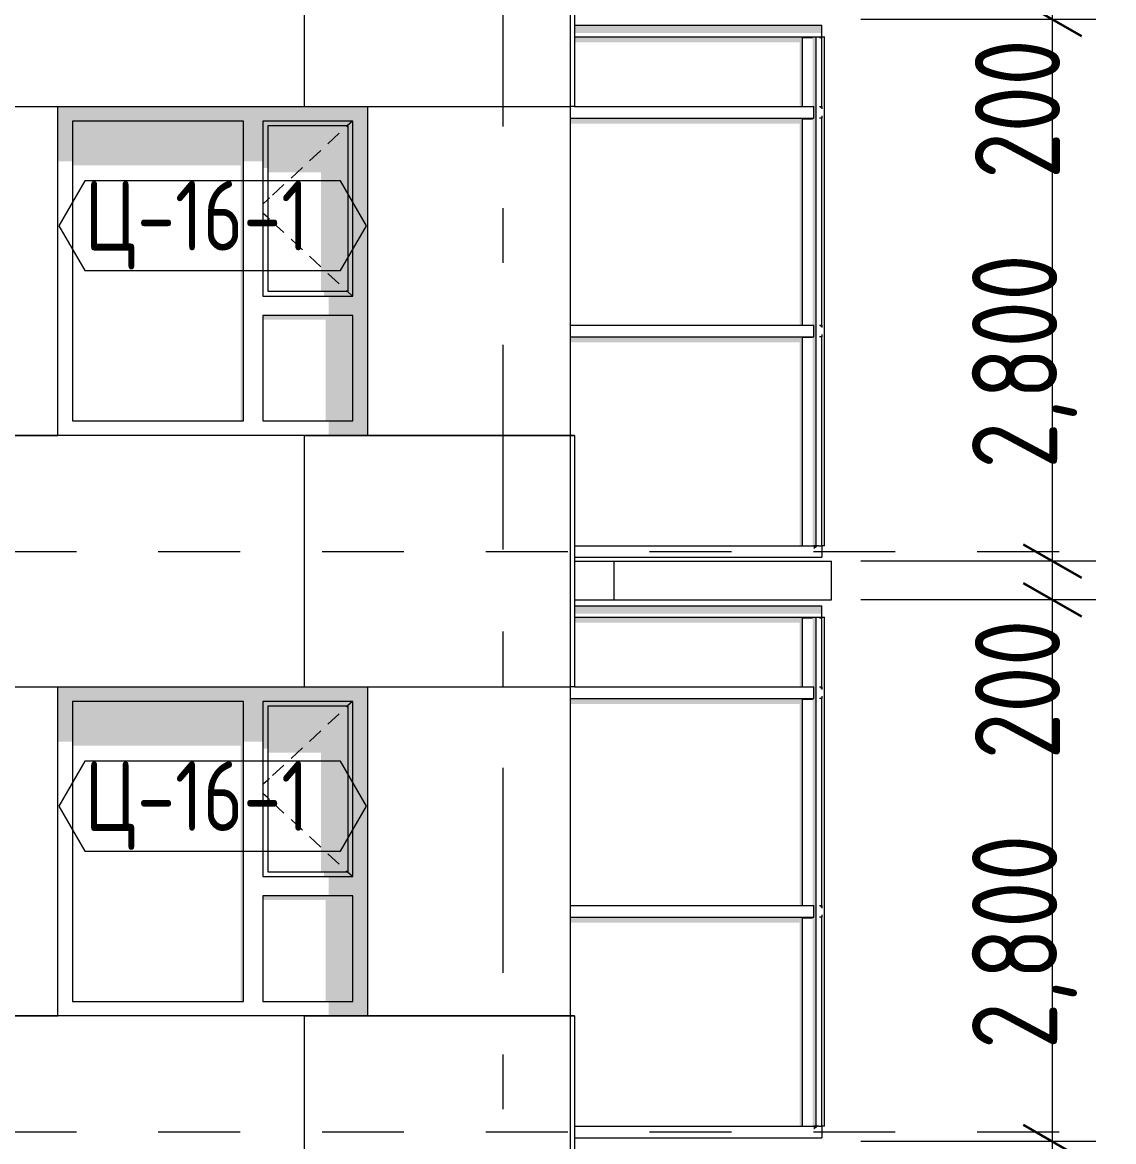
# Model space of a CAD drawing. Header units: millimetres. Extents: x 18162 to 7085488, y 72188 to 247925.
# Drawn here: x 4837456 to 4843097, y 91787 to 97572 of the extents above; entities that cross this region are included whole.
import ezdxf
from ezdxf.enums import TextEntityAlignment as Align

# ---------------------------------------------------------------- set-up
doc = ezdxf.new("R2010")
doc.units = ezdxf.units.MM
doc.header["$MEASUREMENT"] = 0
doc.linetypes.add('Dashed', pattern=[423.333333, 211.666667, -211.666667])
doc.linetypes.add('Double Dashed', pattern=[1093.611073, 529.166651, -211.666656, 141.111112, -211.666656])
for name, color, linetype in [('Archicad Windows', 7, 'Continuous'), ('Finish - Wall', 7, 'Continuous'), ('Structural - Bearing', 7, 'Continuous'), ('Structural - Grid', 7, 'Continuous')]:
    doc.layers.add(name, color=color, linetype=linetype)
doc.styles.add('GENERATED_STYLE_3', font='', dxfattribs={"width": 0.8})
doc.styles.get('GENERATED_STYLE_3').set_extended_font_data('ISOCPEUR MON')
doc.dimstyles.new('GENERATED_STYLE__15', dxfattribs={"dimtxt": 440.00001, "dimasz": 228, "dimexe": 0.18, "dimexo": 150, "dimgap": 0, "dimtad": 1, "dimdec": 0, "dimzin": 0, "dimdsep": 46, "dimtxsty": 'GENERATED_STYLE_3', "dimblk": 'ARROWHEAD_2', "dimblk1": 'ARROWHEAD_2', "dimblk2": 'ARROWHEAD_2', "dimcen": 0.09, "dimclrd": 13, "dimclre": 13, "dimclrt": 13, "dimadec": 0, "dimazin": 0, "dimtfac": 1, "dimtdec": 4, "dimtmove": 0, "dimatfit": 3, "dimfxl": 1, "dimtolj": 1, "dimtzin": 0, "dimarcsym": 0})

# ---------------------------------------------------------------- blocks, each defined once
blk = doc.blocks.new('*X1776', base_point=(4860813, 82836.7))
at = {"layer": 'Structural - Bearing', "color": 8, "linetype": 'Continuous', "lineweight": 13}
for p, q in [((4838913, 94736.7), (4838913, 94136.7)), ((4837313, 94136.7), (4837639.5, 94136.7)), ((4839239.5, 94136.7), (4840013, 94136.7)), ((4840013, 94136.7), (4840289.5, 94136.7)), ((4837313, 92436.7), (4837639.5, 92436.7)), ((4837639.5, 92436.7), (4837313, 92436.7)), ((4838913, 92436.7), (4840013, 92436.7)), ((4838913, 92436.7), (4838913, 91836.7)), ((4840013, 92436.7), (4839239.5, 92436.7)), ((4840289.5, 92436.7), (4840013, 92436.7)), ((4840013, 92436.7), (4840289.5, 92436.7)), ((4838913, 91836.7), (4838913, 91736.7))]:
    blk.add_line(p, q, dxfattribs=at)
blk = doc.blocks.new('*X1787', base_point=(4860813, 82836.7))
at = {"layer": 'Structural - Bearing', "color": 8, "linetype": 'Continuous', "lineweight": 13}
for p, q in [((4838913, 97736.7), (4838913, 97136.7)), ((4837313, 97136.7), (4837639.5, 97136.7)), ((4839239.5, 97136.7), (4840013, 97136.7)), ((4840013, 97136.7), (4840289.5, 97136.7)), ((4837313, 95436.7), (4837639.5, 95436.7)), ((4837639.5, 95436.7), (4837313, 95436.7)), ((4838913, 95436.7), (4840013, 95436.7)), ((4838913, 95436.7), (4838913, 94836.7)), ((4840013, 95436.7), (4839239.5, 95436.7)), ((4840289.5, 95436.7), (4840013, 95436.7)), ((4840013, 95436.7), (4840289.5, 95436.7)), ((4838913, 94836.7), (4838913, 94736.7))]:
    blk.add_line(p, q, dxfattribs=at)
blk = doc.blocks.new('*X1789', base_point=(4860813, 82836.7))
at = {"layer": 'Structural - Bearing', "color": 7, "linetype": 'Continuous', "lineweight": 9}
blk.add_line((4840513, 94786.7), (4840513, 94586.7), dxfattribs=at)
blk = doc.blocks.new('*X1852', base_point=(4860813, 82836.7))
at = {"layer": 'Structural - Bearing', "color": 7, "linetype": 'Continuous', "lineweight": 9}
for p, q in [((4840309.5, 92436.7), (4840289.5, 92436.7)), ((4840289.5, 92436.7), (4840309.5, 92436.7))]:
    blk.add_line(p, q, dxfattribs=at)
blk = doc.blocks.new('*X1854', base_point=(4860813, 82836.7))
at = {"layer": 'Structural - Bearing', "color": 7, "linetype": 'Continuous', "lineweight": 9}
for p, q in [((4840309.5, 95436.7), (4840289.5, 95436.7)), ((4840289.5, 95436.7), (4840309.5, 95436.7))]:
    blk.add_line(p, q, dxfattribs=at)
blk = doc.blocks.new('*D2059', base_point=(4860813, 82836.7))
at = {"color": 13, "linetype": 'Continuous', "lineweight": 13}
for p, q in [((4842780.2, 91786.7), (4842780.2, 94586.7)), ((4843005.2, 91786.7), (4841789.5, 91786.7)), ((4842780.2, 91586.7), (4842780.2, 91786.7))]:
    blk.add_line(p, q, dxfattribs=at)
at = {"color": 12, "linetype": 'Continuous', "lineweight": 35}
for p, q in [((4842630.2, 91873.3), (4842930.2, 91700.1)), ((4842630.2, 91673.3), (4842930.2, 91500.1))]:
    blk.add_line(p, q, dxfattribs=at)
blk = doc.blocks.new('ARROWHEAD_2')
at = {"color": 0, "linetype": 'Continuous', "lineweight": 0}
for p, q in [((-0.378, -0.655), (0.378, 0.655)), ((0, 0), (-1, 0))]:
    blk.add_line(p, q, dxfattribs=at)
blk = doc.blocks.new('*D2060', base_point=(4860813, 82836.7))
at = {"color": 12, "linetype": 'Continuous', "lineweight": 35}
for p, q in [((4842630.2, 94673.3), (4842930.2, 94500.1)), ((4842630.2, 91873.3), (4842930.2, 91700.1))]:
    blk.add_line(p, q, dxfattribs=at)
at = {"color": 13, "linetype": 'Continuous', "lineweight": 13}
blk.add_line((4842780.2, 91786.7), (4842780.2, 94586.7), dxfattribs=at)
at = {"color": 13, "lineweight": 13, "char_height": 440, "attachment_point": 7, "rotation": 90, "style": 'GENERATED_STYLE_3'}
for s, insert in [('\\A1;{\\pql;\\fISOCPEUR MON|b0|i0|c0|p0;\\W0.800000;200}', (4842819.9, 93762.3)), ('\\A1;{\\pql;\\fISOCPEUR MON|b0|i0|c0|p0;\\W0.800000;2,800}', (4842907.8, 92264.5))]:
    blk.add_mtext(s, dxfattribs=dict(at, insert=insert))
blk = doc.blocks.new('*D2061', base_point=(4860813, 82836.7))
at = {"color": 12, "linetype": 'Continuous', "lineweight": 35}
for p, q in [((4842630.2, 94873.3), (4842930.2, 94700.1)), ((4842630.2, 94673.3), (4842930.2, 94500.1))]:
    blk.add_line(p, q, dxfattribs=at)
at = {"color": 13, "linetype": 'Continuous', "lineweight": 13}
for p, q in [((4842780.2, 94586.7), (4842780.2, 94786.7)), ((4843005.2, 94586.7), (4841789.5, 94586.7)), ((4842780.2, 91786.7), (4842780.2, 94586.7))]:
    blk.add_line(p, q, dxfattribs=at)
blk = doc.blocks.new('*D2062', base_point=(4860813, 82836.7))
at = {"color": 12, "linetype": 'Continuous', "lineweight": 35}
for p, q in [((4842630.2, 97673.3), (4842930.2, 97500.1)), ((4842630.2, 94873.3), (4842930.2, 94700.1))]:
    blk.add_line(p, q, dxfattribs=at)
at = {"color": 13, "linetype": 'Continuous', "lineweight": 13}
for p, q in [((4842780.2, 94786.7), (4842780.2, 97586.7)), ((4843005.2, 94786.7), (4841789.5, 94786.7)), ((4842780.2, 94586.7), (4842780.2, 94786.7))]:
    blk.add_line(p, q, dxfattribs=at)
at = {"color": 13, "lineweight": 13, "char_height": 440, "attachment_point": 7, "rotation": 90, "style": 'GENERATED_STYLE_3'}
for s, insert in [('\\A1;{\\pql;\\fISOCPEUR MON|b0|i0|c0|p0;\\W0.800000;200}', (4842819.9, 96762.3)), ('\\A1;{\\pql;\\fISOCPEUR MON|b0|i0|c0|p0;\\W0.800000;2,800}', (4842907.8, 95264.5))]:
    blk.add_mtext(s, dxfattribs=dict(at, insert=insert))
blk = doc.blocks.new('*D2063', base_point=(4860813, 82836.7))
at = {"color": 12, "linetype": 'Continuous', "lineweight": 35}
for p, q in [((4842630.2, 97873.3), (4842930.2, 97700.1)), ((4842630.2, 97673.3), (4842930.2, 97500.1))]:
    blk.add_line(p, q, dxfattribs=at)
at = {"color": 13, "linetype": 'Continuous', "lineweight": 13}
for p, q in [((4842780.2, 97586.7), (4842780.2, 97786.7)), ((4843005.2, 97586.7), (4841789.5, 97586.7)), ((4842780.2, 94786.7), (4842780.2, 97586.7))]:
    blk.add_line(p, q, dxfattribs=at)
blk = doc.blocks.new('*D2088', base_point=(4860813, 82836.7))
at = {"color": 12, "linetype": 'Continuous', "lineweight": 35}
for p, q in [((4843530.5, 121673.3), (4843830.5, 121500.1)), ((4843530.5, 88873.3), (4843830.5, 88700.1))]:
    blk.add_line(p, q, dxfattribs=at)
at = {"color": 13, "linetype": 'Continuous', "lineweight": 13}
for p, q in [((4843905.5, 121586.7), (4840559.9, 121586.7)), ((4843680.5, 88786.7), (4843680.5, 121586.7)), ((4843905.5, 88786.7), (4840640.2, 88786.7)), ((4843680.5, 88586.7), (4843680.5, 88786.7))]:
    blk.add_line(p, q, dxfattribs=at)
at = {"color": 13, "lineweight": 13, "char_height": 440, "attachment_point": 7, "rotation": 90, "style": 'GENERATED_STYLE_3'}
for s, insert in [('\\A1;{\\pql;\\fISOCPEUR MON|b0|i0|c0|p0;\\W0.800000;200}', (4843720.2, 120762.3)), ('\\A1;{\\pql;\\fISOCPEUR MON|b0|i0|c0|p0;\\W0.800000;32,800}', (4843808, 104141.6))]:
    blk.add_mtext(s, dxfattribs=dict(at, insert=insert))
blk = doc.blocks.new('*D2093', base_point=(4860813, 82836.7))
at = {"color": 13, "linetype": 'Continuous', "lineweight": 13}
for p, q in [((4844580.9, 82736.7), (4844580.9, 133286.7)), ((4844805.9, 82736.7), (4840439.5, 82736.7)), ((4844580.9, 82536.7), (4844580.9, 82736.7)), ((4844805.9, 82536.7), (4844355.9, 82536.7)), ((4844580.9, 82390), (4844580.9, 82536.7))]:
    blk.add_line(p, q, dxfattribs=at)
at = {"color": 12, "linetype": 'Continuous', "lineweight": 35}
for p, q in [((4844430.9, 82823.3), (4844730.9, 82650.1)), ((4844430.9, 82623.3), (4844730.9, 82450.1))]:
    blk.add_line(p, q, dxfattribs=at)
at = {"color": 13, "lineweight": 13, "insert": (4844620.6, 81712.3), "char_height": 440, "attachment_point": 7, "rotation": 90, "style": 'GENERATED_STYLE_3'}
blk.add_mtext('\\A1;{\\pql;\\fISOCPEUR MON|b0|i0|c0|p0;\\W0.800000;200}', dxfattribs=at)
blk = doc.blocks.new('*D2094', base_point=(4860813, 82836.7))
at = {"color": 13, "linetype": 'Continuous', "lineweight": 13}
for p, q in [((4844580.9, 133286.7), (4844580.9, 133433.4)), ((4844805.9, 133286.7), (4829939.5, 133286.7)), ((4844580.9, 82736.7), (4844580.9, 133286.7))]:
    blk.add_line(p, q, dxfattribs=at)
at = {"color": 12, "linetype": 'Continuous', "lineweight": 35}
for p, q in [((4844730.9, 133200.1), (4844430.9, 133373.3)), ((4844430.9, 82823.3), (4844730.9, 82650.1))]:
    blk.add_line(p, q, dxfattribs=at)
at = {"color": 13, "lineweight": 13, "insert": (4844708.4, 107335.5), "char_height": 440, "attachment_point": 7, "rotation": 90, "style": 'GENERATED_STYLE_3'}
blk.add_mtext('\\A1;{\\pql;\\fISOCPEUR MON|b0|i0|c0|p0;\\W0.800000;50,550}', dxfattribs=at)
blk = doc.blocks.new('Label_4_3', base_point=(4838439.5, 93286.7))
at = {"color": 13, "linetype": 'Continuous', "lineweight": 13, "flags": 128}
blk.add_lwpolyline([(4837644.4, 93520.9), (4837778.5, 93288.7), (4839100.6, 93288.7), (4839234.7, 93520.9), (4839100.6, 93753.2), (4837778.5, 93753.2)], close=True, dxfattribs=at)
at = {"color": 13, "lineweight": 13, "insert": (4837778.5, 93752.5), "char_height": 360, "attachment_point": 1, "style": 'GENERATED_STYLE_3'}
blk.add_mtext('\\A1;{\\pql;\\pt0,253000;\\fISOCPEUR MON|b0|i0|c0|p0;\\W0.800000;Ц-16-1\\fISOCPEUR MON|b0|i0|c0|p0;\\W0.800000;\\A1{\\H.66x;\\S^  ;}\\fISOCPEUR MON|b0|i0|c0|p0;\\W0.800000;\\fISOCPEUR MON|b0|i0|c0|p0;\\W0.800000;\\A1{\\H.66x;\\S^  ;}\\fISOCPEUR MON|b0|i0|c0|p0;\\W0.800000; \\fISOCPEUR MON|b0|i0|c0|p0;\\W0.800000;\\fISOCPEUR MON|b0|i0|c0|p0;\\W0.800000;\\fISOCPEUR MON|b0|i0|c0|p0;\\W0.800000;\\fISOCPEUR MON|b0|i0|c0|p0;\\W0.800000;\\fISOCPEUR MON|b0|i0|c0|p0;\\W0.800000;\\fISOCPEUR MON|b0|i0|c0|p0;\\W0.800000;\\fISOCPEUR MON|b0|i0|c0|p0;\\W0.800000;\\fISOCPEUR MON|b0|i0|c0|p0;\\W0.800000;\\fISOCPEUR MON|b0|i0|c0|p0;\\W0.800000;\\fISOCPEUR MON|b0|i0|c0|p0;\\W0.800000;\\fISOCPEUR MON|b0|i0|c0|p0;\\W0.800000;\\fISOCPEUR MON|b0|i0|c0|p0;\\W0.800000;\\fISOCPEUR MON|b0|i0|c0|p0;\\W0.800000;\\fISOCPEUR MON|b0|i0|c0|p0;\\W0.800000;\\fISOCPEUR MON|b0|i0|c0|p0;\\W0.800000;\\fISOCPEUR MON|b0|i0|c0|p0;\\W0.800000;\\fISOCPEUR MON|b0|i0|c0|p0;\\W0.800000;\\fISOCPEUR MON|b0|i0|c0|p0;\\W0.800000;\\fISOCPEUR MON|b0|i0|c0|p0;\\W0.800000;\\fISOCPEUR MON|b0|i0|c0|p0;\\W0.800000;\\fISOCPEUR MON|b0|i0|c0|p0;\\W0.800000;\\fISOCPEUR MON|b0|i0|c0|p0;\\W0.800000;\\fISOCPEUR MON|b0|i0|c0|p0;\\W0.800000;\\fISOCPEUR MON|b0|i0|c0|p0;\\W0.800000;\\fISOCPEUR MON|b0|i0|c0|p0;\\W0.800000;\\fISOCPEUR MON|b0|i0|c0|p0;\\W0.800000;\\fISOCPEUR MON|b0|i0|c0|p0;\\W0.800000;\\fISOCPEUR MON|b0|i0|c0|p0;\\W0.800000;\\fISOCPEUR MON|b0|i0|c0|p0;\\W0.800000;\\fISOCPEUR MON|b0|i0|c0|p0;\\W0.800000;\\fISOCPEUR MON|b0|i0|c0|p0;\\W0.800000;\\fISOCPEUR MON|b0|i0|c0|p0;\\W0.800000;\\fISOCPEUR MON|b0|i0|c0|p0;\\W0.800000;\\fISOCPEUR MON|b0|i0|c0|p0;\\W0.800000;\\fISOCPEUR MON|b0|i0|c0|p0;\\W0.800000;\\fISOCPEUR MON|b0|i0|c0|p0;\\W0.800000;\\fISOCPEUR MON|b0|i0|c0|p0;\\W0.800000;\\fISOCPEUR MON|b0|i0|c0|p0;\\W0.800000;\\fISOCPEUR MON|b0|i0|c0|p0;\\W0.800000;\\fISOCPEUR MON|b0|i0|c0|p0;\\W0.800000;\\fISOCPEUR MON|b0|i0|c0|p0;\\W0.800000;\\fISOCPEUR MON|b0|i0|c0|p0;\\W0.800000;\\fISOCPEUR MON|b0|i0|c0|p0;\\W0.800000;}', dxfattribs=at)
blk = doc.blocks.new('Label_9_3', base_point=(4838439.5, 96286.7))
at = {"color": 13, "linetype": 'Continuous', "lineweight": 13, "flags": 128}
blk.add_lwpolyline([(4837644.4, 96520.9), (4837778.5, 96288.7), (4839100.6, 96288.7), (4839234.7, 96520.9), (4839100.6, 96753.2), (4837778.5, 96753.2)], close=True, dxfattribs=at)
at = {"color": 13, "lineweight": 13, "insert": (4837778.5, 96752.5), "char_height": 360, "attachment_point": 1, "style": 'GENERATED_STYLE_3'}
blk.add_mtext('\\A1;{\\pql;\\pt0,253000;\\fISOCPEUR MON|b0|i0|c0|p0;\\W0.800000;Ц-16-1\\fISOCPEUR MON|b0|i0|c0|p0;\\W0.800000;\\A1{\\H.66x;\\S^  ;}\\fISOCPEUR MON|b0|i0|c0|p0;\\W0.800000;\\fISOCPEUR MON|b0|i0|c0|p0;\\W0.800000;\\A1{\\H.66x;\\S^  ;}\\fISOCPEUR MON|b0|i0|c0|p0;\\W0.800000; \\fISOCPEUR MON|b0|i0|c0|p0;\\W0.800000;\\fISOCPEUR MON|b0|i0|c0|p0;\\W0.800000;\\fISOCPEUR MON|b0|i0|c0|p0;\\W0.800000;\\fISOCPEUR MON|b0|i0|c0|p0;\\W0.800000;\\fISOCPEUR MON|b0|i0|c0|p0;\\W0.800000;\\fISOCPEUR MON|b0|i0|c0|p0;\\W0.800000;\\fISOCPEUR MON|b0|i0|c0|p0;\\W0.800000;\\fISOCPEUR MON|b0|i0|c0|p0;\\W0.800000;\\fISOCPEUR MON|b0|i0|c0|p0;\\W0.800000;\\fISOCPEUR MON|b0|i0|c0|p0;\\W0.800000;\\fISOCPEUR MON|b0|i0|c0|p0;\\W0.800000;\\fISOCPEUR MON|b0|i0|c0|p0;\\W0.800000;\\fISOCPEUR MON|b0|i0|c0|p0;\\W0.800000;\\fISOCPEUR MON|b0|i0|c0|p0;\\W0.800000;\\fISOCPEUR MON|b0|i0|c0|p0;\\W0.800000;\\fISOCPEUR MON|b0|i0|c0|p0;\\W0.800000;\\fISOCPEUR MON|b0|i0|c0|p0;\\W0.800000;\\fISOCPEUR MON|b0|i0|c0|p0;\\W0.800000;\\fISOCPEUR MON|b0|i0|c0|p0;\\W0.800000;\\fISOCPEUR MON|b0|i0|c0|p0;\\W0.800000;\\fISOCPEUR MON|b0|i0|c0|p0;\\W0.800000;\\fISOCPEUR MON|b0|i0|c0|p0;\\W0.800000;\\fISOCPEUR MON|b0|i0|c0|p0;\\W0.800000;\\fISOCPEUR MON|b0|i0|c0|p0;\\W0.800000;\\fISOCPEUR MON|b0|i0|c0|p0;\\W0.800000;\\fISOCPEUR MON|b0|i0|c0|p0;\\W0.800000;\\fISOCPEUR MON|b0|i0|c0|p0;\\W0.800000;\\fISOCPEUR MON|b0|i0|c0|p0;\\W0.800000;\\fISOCPEUR MON|b0|i0|c0|p0;\\W0.800000;\\fISOCPEUR MON|b0|i0|c0|p0;\\W0.800000;\\fISOCPEUR MON|b0|i0|c0|p0;\\W0.800000;\\fISOCPEUR MON|b0|i0|c0|p0;\\W0.800000;\\fISOCPEUR MON|b0|i0|c0|p0;\\W0.800000;\\fISOCPEUR MON|b0|i0|c0|p0;\\W0.800000;\\fISOCPEUR MON|b0|i0|c0|p0;\\W0.800000;\\fISOCPEUR MON|b0|i0|c0|p0;\\W0.800000;\\fISOCPEUR MON|b0|i0|c0|p0;\\W0.800000;\\fISOCPEUR MON|b0|i0|c0|p0;\\W0.800000;\\fISOCPEUR MON|b0|i0|c0|p0;\\W0.800000;\\fISOCPEUR MON|b0|i0|c0|p0;\\W0.800000;\\fISOCPEUR MON|b0|i0|c0|p0;\\W0.800000;\\fISOCPEUR MON|b0|i0|c0|p0;\\W0.800000;\\fISOCPEUR MON|b0|i0|c0|p0;\\W0.800000;}', dxfattribs=at)
blk = doc.blocks.new('Standard grid marker[373]_3', base_point=(4839939.5, 142836.7))
at = {"layer": 'Structural - Grid', "color": 13, "linetype": 'Double Dashed', "lineweight": 13, "ltscale": 2}
blk.add_line((4839939.5, 141836.7), (4839939.5, 80336.7), dxfattribs=at)
at = {"layer": 'Structural - Grid', "color": 13, "lineweight": 13, "style": 'GENERATED_STYLE_3'}
blk.add_attdef('AC_MarkerText_1', text='', height=500, rotation=360, dxfattribs=at).set_placement((4839939.5, 78986.7), align=Align.TOP_CENTER)

msp = doc.modelspace()

# ---------------------------------------------------------------- hatches: boundary and pattern name
at = {"layer": 'Archicad Windows', "linetype": 'Continuous', "lineweight": 0}
for points in [[(4837639.5, 97061.7), (4837714.5, 97061.7), (4838599.5, 97061.7), (4838699.5, 97061.7), (4839164.5, 97061.7), (4839239.5, 97061.7), (4839239.5, 97136.7), (4837639.5, 97136.7)], [(4837639.5, 96853.8), (4837714.5, 96853.8), (4837714.5, 97061.7), (4837639.5, 97061.7)], [(4838599.5, 97061.7), (4837714.5, 97061.7), (4837714.5, 96832.6), (4838584.5, 96832.6), (4838584.5, 95511.7), (4838599.5, 95511.7)], [(4838699.5, 97061.7), (4838599.5, 97061.7), (4838599.5, 96853.8), (4838699.5, 96853.8)], [(4839164.5, 97061.7), (4838699.5, 97061.7), (4838699.5, 97036.7), (4838724.5, 97036.7), (4839139.5, 97036.7), (4839164.5, 97036.7)], [(4838699.5, 97036.7), (4838699.5, 96818.5), (4838724.5, 96818.5), (4838724.5, 97036.7)], [(4839139.5, 97036.7), (4838724.5, 97036.7), (4838724.5, 96797.3), (4838999.5, 96797.3), (4838999.5, 96181.7), (4839139.5, 96181.7)], [(4839139.5, 96181.7), (4839164.5, 96181.7), (4839164.5, 97036.7), (4839139.5, 97036.7)], [(4839164.5, 96156.7), (4839164.5, 96056.7), (4839164.5, 95511.7), (4839239.5, 95511.7), (4839239.5, 97061.7), (4839164.5, 97061.7)], [(4839164.5, 96181.7), (4839014.5, 96181.7), (4839014.5, 96156.7), (4839164.5, 96156.7)], [(4839164.5, 96156.7), (4839039.5, 96156.7), (4839039.5, 96056.7), (4839164.5, 96056.7)], [(4838699.5, 96056.7), (4838699.5, 96035.5), (4839024.5, 96035.5), (4839024.5, 95511.7), (4839164.5, 95511.7), (4839164.5, 96056.7)], [(4839039.5, 95436.7), (4839239.5, 95436.7), (4839239.5, 95511.7), (4839039.5, 95511.7)], [(4837639.5, 94136.7), (4837639.5, 94061.7), (4837714.5, 94061.7), (4838599.5, 94061.7), (4838699.5, 94061.7), (4839164.5, 94061.7), (4839239.5, 94061.7), (4839239.5, 94136.7)], [(4837639.5, 94061.7), (4837639.5, 93853.8), (4837714.5, 93853.8), (4837714.5, 94061.7)], [(4838599.5, 94061.7), (4837714.5, 94061.7), (4837714.5, 93832.6), (4838584.5, 93832.6), (4838584.5, 92511.7), (4838599.5, 92511.7)], [(4838699.5, 94061.7), (4838599.5, 94061.7), (4838599.5, 93853.8), (4838699.5, 93853.8)], [(4839164.5, 94061.7), (4838699.5, 94061.7), (4838699.5, 94036.7), (4838724.5, 94036.7), (4839139.5, 94036.7), (4839164.5, 94036.7)], [(4838699.5, 94036.7), (4838699.5, 93818.5), (4838724.5, 93818.5), (4838724.5, 94036.7)], [(4839139.5, 94036.7), (4838724.5, 94036.7), (4838724.5, 93797.3), (4838999.5, 93797.3), (4838999.5, 93181.7), (4839139.5, 93181.7)], [(4839139.5, 93181.7), (4839164.5, 93181.7), (4839164.5, 94036.7), (4839139.5, 94036.7)], [(4839164.5, 93156.7), (4839164.5, 93056.7), (4839164.5, 92511.7), (4839239.5, 92511.7), (4839239.5, 94061.7), (4839164.5, 94061.7)], [(4839164.5, 93181.7), (4839014.5, 93181.7), (4839014.5, 93156.7), (4839164.5, 93156.7)], [(4839164.5, 93156.7), (4839039.5, 93156.7), (4839039.5, 93056.7), (4839164.5, 93056.7)], [(4839164.5, 93056.7), (4838699.5, 93056.7), (4838699.5, 93035.5), (4839024.5, 93035.5), (4839024.5, 92511.7), (4839164.5, 92511.7)], [(4839039.5, 92436.7), (4839239.5, 92436.7), (4839239.5, 92511.7), (4839039.5, 92511.7)]]:
    msp.add_hatch(color=49, dxfattribs=at).paths.add_polyline_path(points)
at = {"layer": 'Finish - Wall', "linetype": 'Continuous', "lineweight": 0}
for points in [[(4841589.5, 97556.7), (4840309.5, 97556.7), (4840309.5, 97516), (4841589.5, 97516)], [(4841489.5, 97496.7), (4840309.5, 97496.7), (4840309.5, 97468.4), (4841474.5, 97468.4), (4841474.5, 97136.7), (4841489.5, 97136.7)], [(4841489.5, 97496.7), (4841489.5, 97489.6), (4841542.1, 97489.6), (4841542.1, 97496.7)], [(4841542.1, 97136.7), (4841547.1, 97136.7), (4841547.1, 97106.7), (4841559.5, 97106.7), (4841559.5, 97496.7), (4841542.1, 97496.7)], [(4841571.9, 97496.7), (4841576.9, 97489.6), (4841576.9, 97496.7)], [(4841576.9, 97496.7), (4841576.9, 97489.6), (4841584.5, 97489.6), (4841589.5, 97496.7)], [(4841589.5, 97124.1), (4841576.9, 97136.7), (4841583.2, 97127.8)], [(4841589.5, 97124.1), (4841589.5, 97136.7), (4841576.9, 97136.7)], [(4841489.5, 97076.7), (4840289.5, 97076.7), (4840289.5, 97048.4), (4841474.5, 97048.4), (4841474.5, 96006.7), (4841489.5, 96006.7)], [(4841489.5, 97076.7), (4841489.5, 97069.6), (4841542.1, 97069.6), (4841542.1, 97076.7)], [(4841542.1, 96006.7), (4841547.1, 96006.7), (4841547.1, 95976.7), (4841559.5, 95976.7), (4841559.5, 97106.7), (4841547.1, 97106.7), (4841547.1, 97076.7), (4841542.1, 97076.7)], [(4841542.1, 94866.7), (4841559.5, 94866.7), (4841559.5, 95976.7), (4841547.1, 95976.7), (4841547.1, 95946.7), (4841542.1, 95946.7)], [(4841589.5, 95994.1), (4841576.9, 96006.7), (4841583.2, 95997.8)], [(4841589.5, 96006.7), (4841576.9, 96006.7), (4841589.5, 95994.1)], [(4841489.5, 95946.7), (4840289.5, 95946.7), (4840289.5, 95918.4), (4841474.5, 95918.4), (4841474.5, 94866.7), (4841489.5, 94866.7)], [(4841489.5, 95946.7), (4841489.5, 95939.6), (4841542.1, 95939.6), (4841542.1, 95946.7)], [(4841547.1, 94866.7), (4841547.1, 94849.1), (4841571.9, 94866.7)], [(4841589.5, 94556.7), (4840309.5, 94556.7), (4840309.5, 94516), (4841589.5, 94516)], [(4840309.5, 94468.4), (4841474.5, 94468.4), (4841474.5, 94136.7), (4841489.5, 94136.7), (4841489.5, 94496.7), (4840309.5, 94496.7)], [(4841489.5, 94496.7), (4841489.5, 94489.6), (4841542.1, 94489.6), (4841542.1, 94496.7)], [(4841542.1, 94136.7), (4841547.1, 94136.7), (4841547.1, 94106.7), (4841559.5, 94106.7), (4841559.5, 94496.7), (4841542.1, 94496.7)], [(4841571.9, 94496.7), (4841576.9, 94489.6), (4841576.9, 94496.7)], [(4841576.9, 94496.7), (4841576.9, 94489.6), (4841584.5, 94489.6), (4841589.5, 94496.7)], [(4841589.5, 94124.1), (4841576.9, 94136.7), (4841583.2, 94127.8)], [(4841589.5, 94124.1), (4841589.5, 94136.7), (4841576.9, 94136.7)], [(4841489.5, 94076.7), (4840289.5, 94076.7), (4840289.5, 94048.4), (4841474.5, 94048.4), (4841474.5, 93006.7), (4841489.5, 93006.7)], [(4841489.5, 94076.7), (4841489.5, 94069.6), (4841542.1, 94069.6), (4841542.1, 94076.7)], [(4841542.1, 93006.7), (4841547.1, 93006.7), (4841547.1, 92976.7), (4841559.5, 92976.7), (4841559.5, 94106.7), (4841547.1, 94106.7), (4841547.1, 94076.7), (4841542.1, 94076.7)], [(4841542.1, 91866.7), (4841559.5, 91866.7), (4841559.5, 92976.7), (4841547.1, 92976.7), (4841547.1, 92946.7), (4841542.1, 92946.7)], [(4841589.5, 92994.1), (4841576.9, 93006.7), (4841583.2, 92997.8)], [(4841589.5, 93006.7), (4841576.9, 93006.7), (4841589.5, 92994.1)], [(4841489.5, 92946.7), (4840289.5, 92946.7), (4840289.5, 92918.4), (4841474.5, 92918.4), (4841474.5, 91866.7), (4841489.5, 91866.7)], [(4841489.5, 92946.7), (4841489.5, 92939.6), (4841542.1, 92939.6), (4841542.1, 92946.7)], [(4841547.1, 91866.7), (4841547.1, 91849.1), (4841571.9, 91866.7)]]:
    msp.add_hatch(color=49, dxfattribs=at).paths.add_polyline_path(points)

# ---------------------------------------------------------------- linework, layer by layer
at = {"color": 8, "linetype": 'Dashed', "lineweight": 13, "ltscale": 2}
for p, q in [((4805138.5, 94836.7), (4846132, 94836.7)), ((4805138.5, 91836.7), (4846132, 91836.7))]:
    msp.add_line(p, q, dxfattribs=at)
at = {"layer": 'Archicad Windows', "color": 7, "linetype": 'Continuous', "lineweight": 13}
for p, q in [((4837639.5, 97136.7), (4839239.5, 97136.7)), ((4837639.5, 95436.7), (4837639.5, 97136.7)), ((4839239.5, 97136.7), (4839239.5, 95436.7)), ((4839239.5, 95436.7), (4837639.5, 95436.7)), ((4837639.5, 94136.7), (4839239.5, 94136.7)), ((4837639.5, 92436.7), (4837639.5, 94136.7)), ((4839239.5, 94136.7), (4839239.5, 92436.7)), ((4839239.5, 92436.7), (4837639.5, 92436.7))]:
    msp.add_line(p, q, dxfattribs=at)
at = {"layer": 'Archicad Windows', "color": 7, "linetype": 'Continuous', "lineweight": 9}
for p, q in [((4837714.5, 97061.7), (4837714.5, 95511.7)), ((4838599.5, 97061.7), (4837714.5, 97061.7)), ((4838599.5, 95511.7), (4838599.5, 97061.7)), ((4838699.5, 97061.7), (4838699.5, 96156.7)), ((4839164.5, 97061.7), (4838699.5, 97061.7)), ((4838724.5, 97036.7), (4838724.5, 96181.7)), ((4839139.5, 97036.7), (4838724.5, 97036.7)), ((4839135.6, 97036.7), (4839130.9, 97032.3)), ((4839162.6, 97061.7), (4839135.6, 97036.7)), ((4839139.5, 96181.7), (4839139.5, 97036.7)), ((4839164.5, 96156.7), (4839164.5, 97061.7)), ((4839094.2, 96998.3), (4839035.5, 96943.9)), ((4838998.9, 96909.9), (4838940.2, 96855.5)), ((4838903.5, 96821.5), (4838844.9, 96767.1)), ((4838808.2, 96733.1), (4838749.5, 96678.7)), ((4838724.5, 96655.5), (4838699.5, 96632.4)), ((4838733.2, 96663.6), (4838724.5, 96655.5)), ((4838724.5, 96562.8), (4838699.5, 96586)), ((4838733.2, 96554.8), (4838724.5, 96562.8)), ((4838808.2, 96485.2), (4838749.5, 96539.6)), ((4838903.5, 96396.8), (4838844.9, 96451.2)), ((4838998.9, 96308.5), (4838940.2, 96362.9)), ((4839094.2, 96220.1), (4839035.5, 96274.5)), ((4838699.5, 96156.7), (4839164.5, 96156.7)), ((4838724.5, 96181.7), (4839139.5, 96181.7)), ((4839135.6, 96181.7), (4839130.9, 96186.1)), ((4839162.6, 96156.7), (4839135.6, 96181.7)), ((4838699.5, 96056.7), (4838699.5, 95511.7)), ((4839164.5, 96056.7), (4838699.5, 96056.7)), ((4839164.5, 95511.7), (4839164.5, 96056.7)), ((4837714.5, 95511.7), (4838599.5, 95511.7)), ((4838699.5, 95511.7), (4839164.5, 95511.7)), ((4837714.5, 94061.7), (4837714.5, 92511.7)), ((4838599.5, 94061.7), (4837714.5, 94061.7)), ((4838599.5, 92511.7), (4838599.5, 94061.7)), ((4838699.5, 94061.7), (4838699.5, 93156.7)), ((4839164.5, 94061.7), (4838699.5, 94061.7)), ((4838724.5, 94036.7), (4838724.5, 93181.7)), ((4839139.5, 94036.7), (4838724.5, 94036.7)), ((4839135.6, 94036.7), (4839130.9, 94032.3)), ((4839162.6, 94061.7), (4839135.6, 94036.7)), ((4839139.5, 93181.7), (4839139.5, 94036.7)), ((4839164.5, 93156.7), (4839164.5, 94061.7)), ((4839094.2, 93998.3), (4839035.5, 93943.9)), ((4838998.9, 93909.9), (4838940.2, 93855.5)), ((4838903.5, 93821.5), (4838844.9, 93767.1)), ((4838808.2, 93733.1), (4838749.5, 93678.7)), ((4838733.2, 93663.6), (4838724.5, 93655.5)), ((4838724.5, 93655.5), (4838699.5, 93632.4)), ((4838724.5, 93562.8), (4838699.5, 93586)), ((4838733.2, 93554.8), (4838724.5, 93562.8)), ((4838808.2, 93485.2), (4838749.5, 93539.6)), ((4838903.5, 93396.8), (4838844.9, 93451.2)), ((4838998.9, 93308.5), (4838940.2, 93362.9)), ((4839094.2, 93220.1), (4839035.5, 93274.5)), ((4838699.5, 93156.7), (4839164.5, 93156.7)), ((4838724.5, 93181.7), (4839139.5, 93181.7)), ((4839135.6, 93181.7), (4839130.9, 93186.1)), ((4839162.6, 93156.7), (4839135.6, 93181.7)), ((4838699.5, 93056.7), (4838699.5, 92511.7)), ((4839164.5, 93056.7), (4838699.5, 93056.7)), ((4839164.5, 92511.7), (4839164.5, 93056.7)), ((4837714.5, 92511.7), (4838599.5, 92511.7)), ((4838699.5, 92511.7), (4839164.5, 92511.7))]:
    msp.add_line(p, q, dxfattribs=at)
at = {"layer": 'Finish - Wall', "color": 7, "linetype": 'Continuous', "lineweight": 9}
for p, q in [((4840309.5, 97556.7), (4841589.5, 97556.7)), ((4841589.5, 97496.7), (4841589.5, 97556.7)), ((4840309.5, 97496.7), (4841547.1, 97496.7)), ((4841489.5, 97136.7), (4841489.5, 97496.7)), ((4841547.1, 97496.7), (4841559.5, 97496.7)), ((4841559.5, 97496.7), (4841571.9, 97496.7)), ((4841559.5, 97106.7), (4841559.5, 97496.7)), ((4841571.9, 97496.7), (4841589.5, 97496.7)), ((4841589.5, 97496.7), (4841601.9, 97496.7)), ((4841589.5, 97136.7), (4841589.5, 97496.7)), ((4841601.9, 97106.7), (4841601.9, 97496.7)), ((4840309.5, 97136.7), (4841547.1, 97136.7)), ((4841547.1, 97076.7), (4841547.1, 97136.7)), ((4841576.9, 97136.7), (4841589.5, 97136.7)), ((4841589.5, 97136.7), (4841589.5, 97124.1)), ((4840289.5, 97076.7), (4841547.1, 97076.7)), ((4841489.5, 96006.7), (4841489.5, 97076.7)), ((4841559.5, 95976.7), (4841559.5, 97106.7)), ((4841589.5, 97076.7), (4841576.9, 97076.7)), ((4841589.5, 97089.3), (4841589.5, 97076.7)), ((4841589.5, 96006.7), (4841589.5, 97076.7)), ((4841601.9, 95976.7), (4841601.9, 97106.7)), ((4840289.5, 96006.7), (4841547.1, 96006.7)), ((4841547.1, 95946.7), (4841547.1, 96006.7)), ((4841559.5, 94866.7), (4841559.5, 95976.7)), ((4841576.9, 96006.7), (4841589.5, 96006.7)), ((4841589.5, 96006.7), (4841589.5, 95994.1)), ((4841601.9, 94866.7), (4841601.9, 95976.7)), ((4840289.5, 95946.7), (4841547.1, 95946.7)), ((4841489.5, 94866.7), (4841489.5, 95946.7)), ((4841589.5, 95946.7), (4841576.9, 95946.7)), ((4841589.5, 95959.3), (4841589.5, 95946.7)), ((4841589.5, 94866.7), (4841589.5, 95946.7)), ((4840309.5, 94866.7), (4841547.1, 94866.7)), ((4841559.5, 94866.7), (4841547.1, 94866.7)), ((4841571.9, 94866.7), (4841559.5, 94866.7)), ((4841571.9, 94866.7), (4841589.5, 94866.7)), ((4841601.9, 94866.7), (4841589.5, 94866.7)), ((4841589.5, 94866.7), (4841589.5, 94806.7)), ((4840309.5, 94806.7), (4841589.5, 94806.7)), ((4840309.5, 94556.7), (4841589.5, 94556.7)), ((4841589.5, 94496.7), (4841589.5, 94556.7)), ((4840309.5, 94496.7), (4841547.1, 94496.7)), ((4841489.5, 94136.7), (4841489.5, 94496.7)), ((4841547.1, 94496.7), (4841559.5, 94496.7)), ((4841559.5, 94496.7), (4841571.9, 94496.7)), ((4841559.5, 94106.7), (4841559.5, 94496.7)), ((4841571.9, 94496.7), (4841589.5, 94496.7)), ((4841589.5, 94496.7), (4841601.9, 94496.7)), ((4841589.5, 94136.7), (4841589.5, 94496.7)), ((4841601.9, 94106.7), (4841601.9, 94496.7)), ((4840309.5, 94136.7), (4841547.1, 94136.7)), ((4841547.1, 94076.7), (4841547.1, 94136.7)), ((4841576.9, 94136.7), (4841589.5, 94136.7)), ((4841589.5, 94136.7), (4841589.5, 94124.1)), ((4840289.5, 94076.7), (4841547.1, 94076.7)), ((4841489.5, 93006.7), (4841489.5, 94076.7)), ((4841559.5, 92976.7), (4841559.5, 94106.7)), ((4841589.5, 94076.7), (4841576.9, 94076.7)), ((4841589.5, 94089.3), (4841589.5, 94076.7)), ((4841589.5, 93006.7), (4841589.5, 94076.7)), ((4841601.9, 92976.7), (4841601.9, 94106.7)), ((4840289.5, 93006.7), (4841547.1, 93006.7)), ((4841547.1, 92946.7), (4841547.1, 93006.7)), ((4841559.5, 91866.7), (4841559.5, 92976.7)), ((4841576.9, 93006.7), (4841589.5, 93006.7)), ((4841589.5, 93006.7), (4841589.5, 92994.1)), ((4841601.9, 91866.7), (4841601.9, 92976.7)), ((4840289.5, 92946.7), (4841547.1, 92946.7)), ((4841489.5, 91866.7), (4841489.5, 92946.7)), ((4841589.5, 92946.7), (4841576.9, 92946.7)), ((4841589.5, 92959.3), (4841589.5, 92946.7)), ((4841589.5, 91866.7), (4841589.5, 92946.7)), ((4840309.5, 91866.7), (4841547.1, 91866.7)), ((4841559.5, 91866.7), (4841547.1, 91866.7)), ((4841571.9, 91866.7), (4841559.5, 91866.7)), ((4841571.9, 91866.7), (4841589.5, 91866.7)), ((4841601.9, 91866.7), (4841589.5, 91866.7)), ((4841589.5, 91866.7), (4841589.5, 91806.7)), ((4840309.5, 91806.7), (4841589.5, 91806.7))]:
    msp.add_line(p, q, dxfattribs=at)
at = {"layer": 'Structural - Bearing', "color": 7, "linetype": 'Continuous', "lineweight": 13}
for p, q in [((4840309.5, 98436.7), (4840309.5, 97136.7)), ((4840289.5, 94736.7), (4840289.5, 97736.7)), ((4840309.5, 97136.7), (4840289.5, 97136.7)), ((4840289.5, 95436.7), (4840309.5, 95436.7)), ((4840309.5, 95436.7), (4840309.5, 94136.7)), ((4840309.5, 94786.7), (4841639.5, 94786.7)), ((4841639.5, 94586.7), (4841639.5, 94786.7)), ((4840289.5, 91736.7), (4840289.5, 94736.7)), ((4840309.5, 94586.7), (4841639.5, 94586.7)), ((4840309.5, 94136.7), (4840289.5, 94136.7)), ((4840289.5, 92436.7), (4840309.5, 92436.7)), ((4840309.5, 92436.7), (4840309.5, 91136.7))]:
    msp.add_line(p, q, dxfattribs=at)

# ---------------------------------------------------------------- block references
at = {"color": 12, "linetype": 'Continuous', "lineweight": 13}
for name, p in [('Label_9_3', (4838439.5, 96286.7)), ('Label_4_3', (4838439.5, 93286.7))]:
    msp.add_blockref(name, p, dxfattribs=at)
at = {"layer": 'Structural - Bearing', "lineweight": 0}
for name in ['*X1787', '*X1854', '*X1789', '*X1776', '*X1852']:
    msp.add_blockref(name, (4860813, 82836.7), dxfattribs=at)
at = {"layer": 'Structural - Grid', "color": 13, "linetype": 'Continuous', "lineweight": 13}
msp.add_blockref('Standard grid marker[373]_3', (4839939.5, 142836.7), dxfattribs=at)

# ---------------------------------------------------------------- dimensions: what is measured, and where the dimension line sits
at = {"color": 13, "linetype": 'Continuous', "lineweight": 13}
for base, p1, p2, picture, middle in [((4844580.9, 133286.7), (4840289.5, 82736.7), (4829789.5, 133286.7), '*D2094', (4844272.9, 108239.9)), ((4844580.9, 82736.7), (4844344.8, 82536.7), (4840289.5, 82736.7), '*D2093', (4844272.9, 82214.6)), ((4843680.5, 121586.7), (4840490.2, 88786.7), (4840409.9, 121586.7), '*D2088', (4843372.5, 105046.1)), ((4842780.2, 97786.7), (4840974.5, 97586.7), (4840974.5, 97786.7), '*D2063', (4842472.2, 97264.6)), ((4842780.2, 97586.7), (4840974.5, 94786.7), (4840974.5, 97586.7), '*D2062', (4842472.2, 96001.6)), ((4842780.2, 94786.7), (4840974.5, 94586.7), (4840974.5, 94786.7), '*D2061', (4842472.2, 94264.6)), ((4842780.2, 94586.7), (4840974.5, 91786.7), (4840974.5, 94586.7), '*D2060', (4842472.2, 93001.6)), ((4842780.2, 91786.7), (4840974.5, 91586.7), (4840974.5, 91786.7), '*D2059', (4842472.2, 91264.6))]:
    dim = msp.add_linear_dim(base=base, p1=p1, p2=p2, angle=90, dimstyle='GENERATED_STYLE__15', dxfattribs=at)
    dim.commit()
    dim.dimension.update_dxf_attribs({"geometry": picture, "text_midpoint": middle, "dimtype": 160, "text_rotation": 90})

doc.saveas('drawing.dxf')
